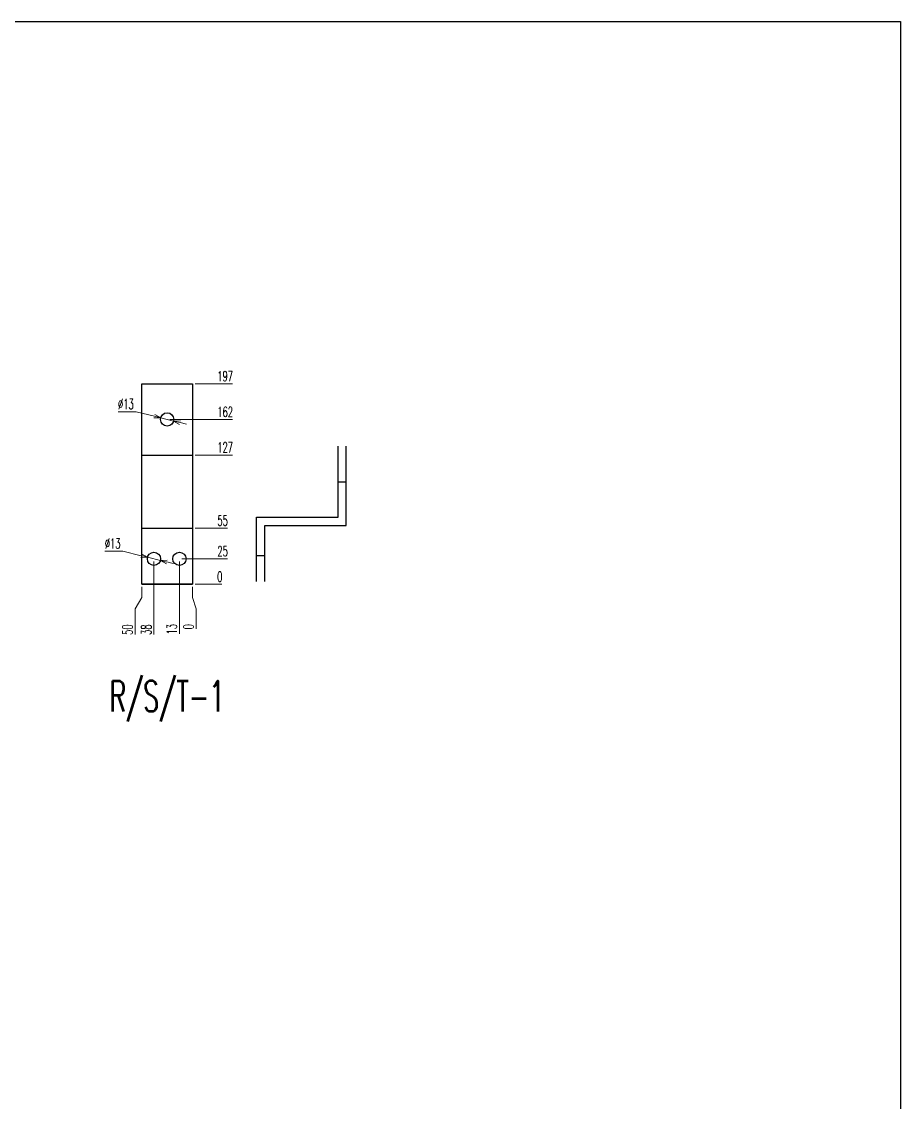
# Model space of a CAD drawing. Header units: millimetres. Extents: x 173893 to 258446, y -176540 to -123824.
# Drawn here: x 190058 to 190921, y -145299 to -144237 of the extents above; entities that cross this region are included whole.
import ezdxf
from ezdxf.enums import TextEntityAlignment as Align

# ---------------------------------------------------------------- set-up
doc = ezdxf.new("R2010")
doc.units = ezdxf.units.MM
doc.header["$LTSCALE"] = 3
doc.layers.add('@.DM. NÉT CHÍNH', color=7, linetype='Continuous')
doc.styles.add('Ann_w01', font='romans.shx', dxfattribs={"width": 0.6, "bigfont": 'chineset.shx'})
doc.dimstyles.new('Dim 01_SC05', dxfattribs={"dimscale": 5, "dimtxt": 2, "dimasz": 1.3, "dimexe": 0.5, "dimexo": 0.5, "dimgap": 0.5, "dimtad": 1, "dimtoh": 1, "dimdec": 1, "dimzin": 12, "dimdsep": 46, "dimtxsty": 'Ann_w01', "dimblk": 'OPEN30', "dimcen": 1.5, "dimclrd": 6, "dimclre": 6, "dimclrt": 3, "dimadec": 1, "dimazin": 3, "dimtm": 1e-09, "dimtfac": 1, "dimtdec": 1, "dimtmove": 0, "dimatfit": 3, "dimldrblk": 'OPEN30', "dimfxl": 1, "dimtolj": 1, "dimlwd": 20, "dimlwe": 20, "dimarcsym": 0})

# ---------------------------------------------------------------- blocks, each defined once
blk = doc.blocks.new('*D1455')
at = {"layer": '@.DM. NÉT CHÍNH', "color": 6, "linetype": 'Continuous', "lineweight": 20, "transparency": 16777216}
blk.add_line((190228.3, -144789.6), (190254.5, -144789.6), dxfattribs=at)
at = {"layer": 'Defpoints', "color": 0, "linetype": 'Continuous', "transparency": 16777216}
for p in [(190200.8, -144789.6), (190225.8, -144789.6), (190248, -144789.6)]:
    blk.add_point(p, dxfattribs=at)
at = {"layer": '@.DM. NÉT CHÍNH', "color": 3, "linetype": 'Continuous', "transparency": 16777216, "insert": (190252.5, -144782.1), "char_height": 10, "attachment_point": 5, "style": 'Ann_w01'}
blk.add_mtext('\\A1;0', dxfattribs=at)
blk = doc.blocks.new('_Open30')
at = {"color": 0, "linetype": 'ByBlock', "lineweight": -2}
for p, q in [((-1, 0.27), (0, 0)), ((0, 0), (-1, -0.27)), ((0, 0), (-1, 0))]:
    blk.add_line(p, q, dxfattribs=at)
blk = doc.blocks.new('*D1456')
at = {"layer": '@.DM. NÉT CHÍNH', "color": 6, "linetype": 'Continuous', "lineweight": 20, "transparency": 16777216}
blk.add_line((190215.3, -144764.6), (190260.2, -144764.6), dxfattribs=at)
at = {"layer": 'Defpoints', "color": 0, "linetype": 'Continuous', "transparency": 16777216}
for p in [(190212.8, -144764.6), (190248, -144764.6), (190200.8, -144789.6)]:
    blk.add_point(p, dxfattribs=at)
at = {"layer": '@.DM. NÉT CHÍNH', "color": 3, "linetype": 'Continuous', "transparency": 16777216, "insert": (190255.3, -144757.1), "char_height": 10, "attachment_point": 5, "style": 'Ann_w01'}
blk.add_mtext('\\A1;25', dxfattribs=at)
blk = doc.blocks.new('*D1457')
at = {"layer": '@.DM. NÉT CHÍNH', "color": 6, "linetype": 'Continuous', "lineweight": 20, "transparency": 16777216}
blk.add_line((190228.3, -144734.6), (190260.2, -144734.6), dxfattribs=at)
at = {"layer": 'Defpoints', "color": 0, "linetype": 'Continuous', "transparency": 16777216}
for p in [(190225.8, -144734.6), (190248, -144734.6), (190200.8, -144789.6)]:
    blk.add_point(p, dxfattribs=at)
at = {"layer": '@.DM. NÉT CHÍNH', "color": 3, "linetype": 'Continuous', "transparency": 16777216, "insert": (190255.3, -144727.1), "char_height": 10, "attachment_point": 5, "style": 'Ann_w01'}
blk.add_mtext('\\A1;55', dxfattribs=at)
blk = doc.blocks.new('*D1458')
at = {"layer": '@.DM. NÉT CHÍNH', "color": 6, "linetype": 'Continuous', "lineweight": 20, "transparency": 16777216}
blk.add_line((190228.3, -144662.6), (190265.1, -144662.6), dxfattribs=at)
at = {"layer": 'Defpoints', "color": 0, "linetype": 'Continuous', "transparency": 16777216}
for p in [(190225.8, -144662.6), (190248, -144662.6), (190200.8, -144789.6)]:
    blk.add_point(p, dxfattribs=at)
at = {"layer": '@.DM. NÉT CHÍNH', "color": 3, "linetype": 'Continuous', "transparency": 16777216, "insert": (190257.8, -144655.1), "char_height": 10, "attachment_point": 5, "style": 'Ann_w01'}
blk.add_mtext('\\A1;127', dxfattribs=at)
blk = doc.blocks.new('*D1459')
at = {"layer": '@.DM. NÉT CHÍNH', "color": 6, "linetype": 'Continuous', "lineweight": 20, "transparency": 16777216}
blk.add_line((190203.3, -144627.6), (190265.1, -144627.6), dxfattribs=at)
at = {"layer": 'Defpoints', "color": 0, "linetype": 'Continuous', "transparency": 16777216}
for p in [(190200.8, -144627.6), (190248, -144627.6), (190200.8, -144789.6)]:
    blk.add_point(p, dxfattribs=at)
at = {"layer": '@.DM. NÉT CHÍNH', "color": 3, "linetype": 'Continuous', "transparency": 16777216, "insert": (190257.8, -144620.1), "char_height": 10, "attachment_point": 5, "style": 'Ann_w01'}
blk.add_mtext('\\A1;162', dxfattribs=at)
blk = doc.blocks.new('*D1460')
at = {"layer": '@.DM. NÉT CHÍNH', "color": 6, "linetype": 'Continuous', "lineweight": 20, "transparency": 16777216}
blk.add_line((190228.3, -144592.6), (190265.1, -144592.6), dxfattribs=at)
at = {"layer": 'Defpoints', "color": 0, "linetype": 'Continuous', "transparency": 16777216}
for p in [(190225.8, -144592.6), (190248, -144592.6), (190200.8, -144789.6)]:
    blk.add_point(p, dxfattribs=at)
at = {"layer": '@.DM. NÉT CHÍNH', "color": 3, "linetype": 'Continuous', "transparency": 16777216, "insert": (190257.8, -144585.1), "char_height": 10, "attachment_point": 5, "style": 'Ann_w01'}
blk.add_mtext('\\A1;197', dxfattribs=at)
blk = doc.blocks.new('*D1461')
at = {"layer": '@.DM. NÉT CHÍNH', "color": 6, "linetype": 'Continuous', "lineweight": 20, "transparency": 16777216}
for p, q in [((190175.8, -144792.1), (190175.8, -144802.6)), ((190175.8, -144802.6), (190169.3, -144813.9)), ((190169.3, -144813.9), (190169.3, -144839.1))]:
    blk.add_line(p, q, dxfattribs=at)
at = {"layer": 'Defpoints', "color": 0, "linetype": 'Continuous', "transparency": 16777216}
for p in [(190175.8, -144789.6), (190225.8, -144789.6), (190169.3, -144826.9)]:
    blk.add_point(p, dxfattribs=at)
at = {"layer": '@.DM. NÉT CHÍNH', "color": 3, "linetype": 'Continuous', "transparency": 16777216, "insert": (190161.8, -144834.2), "char_height": 10, "attachment_point": 5, "rotation": 90, "style": 'Ann_w01'}
blk.add_mtext('\\A1;50', dxfattribs=at)
blk = doc.blocks.new('*D1462')
at = {"layer": '@.DM. NÉT CHÍNH', "color": 6, "linetype": 'Continuous', "lineweight": 20, "transparency": 16777216}
blk.add_line((190187.8, -144767.1), (190187.8, -144839.1), dxfattribs=at)
at = {"layer": 'Defpoints', "color": 0, "linetype": 'Continuous', "transparency": 16777216}
for p in [(190187.8, -144764.6), (190225.8, -144789.6), (190187.8, -144826.9)]:
    blk.add_point(p, dxfattribs=at)
at = {"layer": '@.DM. NÉT CHÍNH', "color": 3, "linetype": 'Continuous', "transparency": 16777216, "insert": (190180.3, -144834.2), "char_height": 10, "attachment_point": 5, "rotation": 90, "style": 'Ann_w01'}
blk.add_mtext('\\A1;38', dxfattribs=at)
blk = doc.blocks.new('*D1463')
at = {"layer": '@.DM. NÉT CHÍNH', "color": 6, "linetype": 'Continuous', "lineweight": 20, "transparency": 16777216}
blk.add_line((190212.8, -144767.1), (190212.8, -144838.2), dxfattribs=at)
at = {"layer": 'Defpoints', "color": 0, "linetype": 'Continuous', "transparency": 16777216}
for p in [(190212.8, -144764.6), (190225.8, -144789.6), (190212.8, -144826.9)]:
    blk.add_point(p, dxfattribs=at)
at = {"layer": '@.DM. NÉT CHÍNH', "color": 3, "linetype": 'Continuous', "transparency": 16777216, "insert": (190205.3, -144833.8), "char_height": 10, "attachment_point": 5, "rotation": 90, "style": 'Ann_w01'}
blk.add_mtext('\\A1;13', dxfattribs=at)
blk = doc.blocks.new('*D1464')
at = {"layer": '@.DM. NÉT CHÍNH', "color": 6, "linetype": 'Continuous', "lineweight": 20, "transparency": 16777216}
for p, q in [((190225.8, -144792.1), (190225.8, -144802.6)), ((190225.8, -144802.6), (190229.2, -144813.9)), ((190229.2, -144813.9), (190229.2, -144833.4))]:
    blk.add_line(p, q, dxfattribs=at)
at = {"layer": 'Defpoints', "color": 0, "linetype": 'Continuous', "transparency": 16777216}
for p in [(190225.8, -144789.6), (190225.8, -144789.6), (190229.2, -144826.9)]:
    blk.add_point(p, dxfattribs=at)
at = {"layer": '@.DM. NÉT CHÍNH', "color": 3, "linetype": 'Continuous', "transparency": 16777216, "insert": (190221.7, -144831.4), "char_height": 10, "attachment_point": 5, "rotation": 90, "style": 'Ann_w01'}
blk.add_mtext('\\A1;0', dxfattribs=at)
blk = doc.blocks.new('*D1465')
at = {"layer": '@.DM. NÉT CHÍNH', "color": 6, "linetype": 'Continuous', "lineweight": 20, "transparency": 16777216}
for p, q in [((190152.6, -144620), (190170.3, -144620)), ((190170.3, -144620), (190188.2, -144624.5)), ((190207.1, -144629.2), (190194.5, -144626)), ((190213.4, -144630.7), (190219.8, -144632.3))]:
    blk.add_line(p, q, dxfattribs=at)
at = {"layer": 'Defpoints', "color": 0, "linetype": 'Continuous', "transparency": 16777216}
for p in [(190194.5, -144626), (190207.1, -144629.2)]:
    blk.add_point(p, dxfattribs=at)
at = {"layer": '@.DM. NÉT CHÍNH', "color": 6, "linetype": 'Continuous', "lineweight": 20, "transparency": 16777216, "xscale": 6.5, "yscale": 6.5, "zscale": 6.5}
for p, rotation in [((190194.5, -144626), 346.0364139790254), ((190207.1, -144629.2), 166.0364139790254)]:
    blk.add_blockref('_Open30', p, dxfattribs=dict(at, rotation=rotation))
at = {"layer": '@.DM. NÉT CHÍNH', "color": 3, "linetype": 'Continuous', "transparency": 16777216, "insert": (190160.2, -144612.5), "char_height": 10, "attachment_point": 5, "style": 'Ann_w01'}
blk.add_mtext('\\A1;∅13', dxfattribs=at)
blk = doc.blocks.new('*D1466')
at = {"layer": '@.DM. NÉT CHÍNH', "color": 6, "linetype": 'Continuous', "lineweight": 20, "transparency": 16777216}
for p, q in [((190139.6, -144757), (190157.3, -144757)), ((190157.3, -144757), (190175.2, -144761.5)), ((190194.1, -144766.2), (190181.5, -144763)), ((190200.4, -144767.7), (190206.8, -144769.3))]:
    blk.add_line(p, q, dxfattribs=at)
at = {"layer": 'Defpoints', "color": 0, "linetype": 'Continuous', "transparency": 16777216}
for p in [(190181.5, -144763), (190194.1, -144766.2)]:
    blk.add_point(p, dxfattribs=at)
at = {"layer": '@.DM. NÉT CHÍNH', "color": 6, "linetype": 'Continuous', "lineweight": 20, "transparency": 16777216, "xscale": 6.5, "yscale": 6.5, "zscale": 6.5}
for p, rotation in [((190181.5, -144763), 346.036413978403), ((190194.1, -144766.2), 166.036413978403)]:
    blk.add_blockref('_Open30', p, dxfattribs=dict(at, rotation=rotation))
at = {"layer": '@.DM. NÉT CHÍNH', "color": 3, "linetype": 'Continuous', "transparency": 16777216, "insert": (190147.2, -144749.5), "char_height": 10, "attachment_point": 5, "style": 'Ann_w01'}
blk.add_mtext('\\A1;∅13', dxfattribs=at)

msp = doc.modelspace()

# ---------------------------------------------------------------- linework, layer by layer
for p, q in [((190368.69, -144688.81), (190376.69, -144688.81)), ((190296.69, -144761.81), (190288.69, -144761.81))]:
    msp.add_line(p, q)
at = {"color": 1}
msp.add_line((190175.83, -144789.6), (190225.83, -144789.6), dxfattribs=at)
for points in [[(190175.83, -144789.6), (190175.83, -144592.6), (190225.83, -144592.6), (190225.83, -144789.6)], [(190175.83, -144789.6), (190175.83, -144662.6), (190225.83, -144662.6), (190225.83, -144789.6)], [(190175.83, -144789.6), (190175.83, -144734.6), (190225.83, -144734.6), (190225.83, -144789.6)]]:
    msp.add_lwpolyline(points, close=True, dxfattribs=at)
for points in [[(190288.69, -144786.81), (190288.69, -144723.81), (190368.69, -144723.81), (190368.69, -144653.81)], [(190296.69, -144786.81), (190296.69, -144731.81), (190376.69, -144731.81), (190376.69, -144653.81)]]:
    msp.add_lwpolyline(points, dxfattribs=at)
for centre in [(190200.83, -144627.6), (190187.83, -144764.6), (190212.83, -144764.6)]:
    msp.add_circle(centre, 6.5, dxfattribs=at)
at = {"layer": '@.DM. NÉT CHÍNH', "linetype": 'Continuous'}
msp.add_lwpolyline([(190921.35, -149586.51), (186029.84, -149586.51), (186029.84, -144236.64), (190921.35, -144236.64)], close=True, dxfattribs=at)

# ---------------------------------------------------------------- texts
at = {"style": 'Ann_w01', "width": 0.6}
msp.add_text('R/S/T-1', height=30, dxfattribs=at).set_placement((190200.83, -144899.6), align=Align.MIDDLE_CENTER)

# ---------------------------------------------------------------- dimensions: what is measured, and where the dimension line sits
at = {"layer": '@.DM. NÉT CHÍNH', "linetype": 'Continuous'}
for feature_location, offset, dtype, origin, picture, middle in [((190225.83, -144592.6), (22.17, 0), 0, (190200.83, -144789.6), '*D1460', (190257.78, -144585.1)), ((190200.83, -144627.6), (47.17, 0), 0, (190200.83, -144789.6), '*D1459', (190257.78, -144620.1)), ((190225.83, -144662.6), (22.17, 0), 0, (190200.83, -144789.6), '*D1458', (190257.78, -144655.1)), ((190225.83, -144734.6), (22.17, 0), 0, (190200.83, -144789.6), '*D1457', (190255.35, -144727.1)), ((190212.83, -144764.6), (35.17, 0), 0, (190200.83, -144789.6), '*D1456', (190255.35, -144757.1)), ((190187.83, -144764.6), (0, -62.28), 1, (190225.83, -144789.6), '*D1462', (190180.33, -144834.24)), ((190212.83, -144764.6), (0, -62.28), 1, (190225.83, -144789.6), '*D1463', (190205.33, -144833.81)), ((190225.82663051, -144789.60042677), (22.16556428, 0), 0, (190200.82663051, -144789.60042677), '*D1455', (190252.49219479, -144782.10042677)), ((190175.83, -144789.6), (-6.53, -37.28), 1, (190225.83, -144789.6), '*D1461', (190161.79, -144834.24)), ((190225.82663051, -144789.60042677), (3.40820546, -37.27953757), 1, (190225.82663051, -144789.60042677), '*D1464', (190221.73483596, -144831.37996434))]:
    dim = msp.add_ordinate_dim(feature_location=feature_location, offset=offset, dtype=dtype, origin=origin, dimstyle='Dim 01_SC05', dxfattribs=at)
    dim.commit()
    dim.dimension.update_dxf_attribs({"geometry": picture, "text_midpoint": middle})
for p1, p2, picture, middle in [((190207.13, -144629.17), (190194.52, -144626.03), '*D1465', (190170.26, -144620)), ((190194.13, -144766.17), (190181.52, -144763.03), '*D1466', (190157.26, -144757))]:
    dim = msp.add_diameter_dim_2p(p1=p1, p2=p2, dimstyle='Dim 01_SC05', dxfattribs=at)
    dim.commit()
    dim.dimension.update_dxf_attribs({"geometry": picture, "text_midpoint": middle, "dimtype": 163})

doc.saveas('drawing.dxf')
